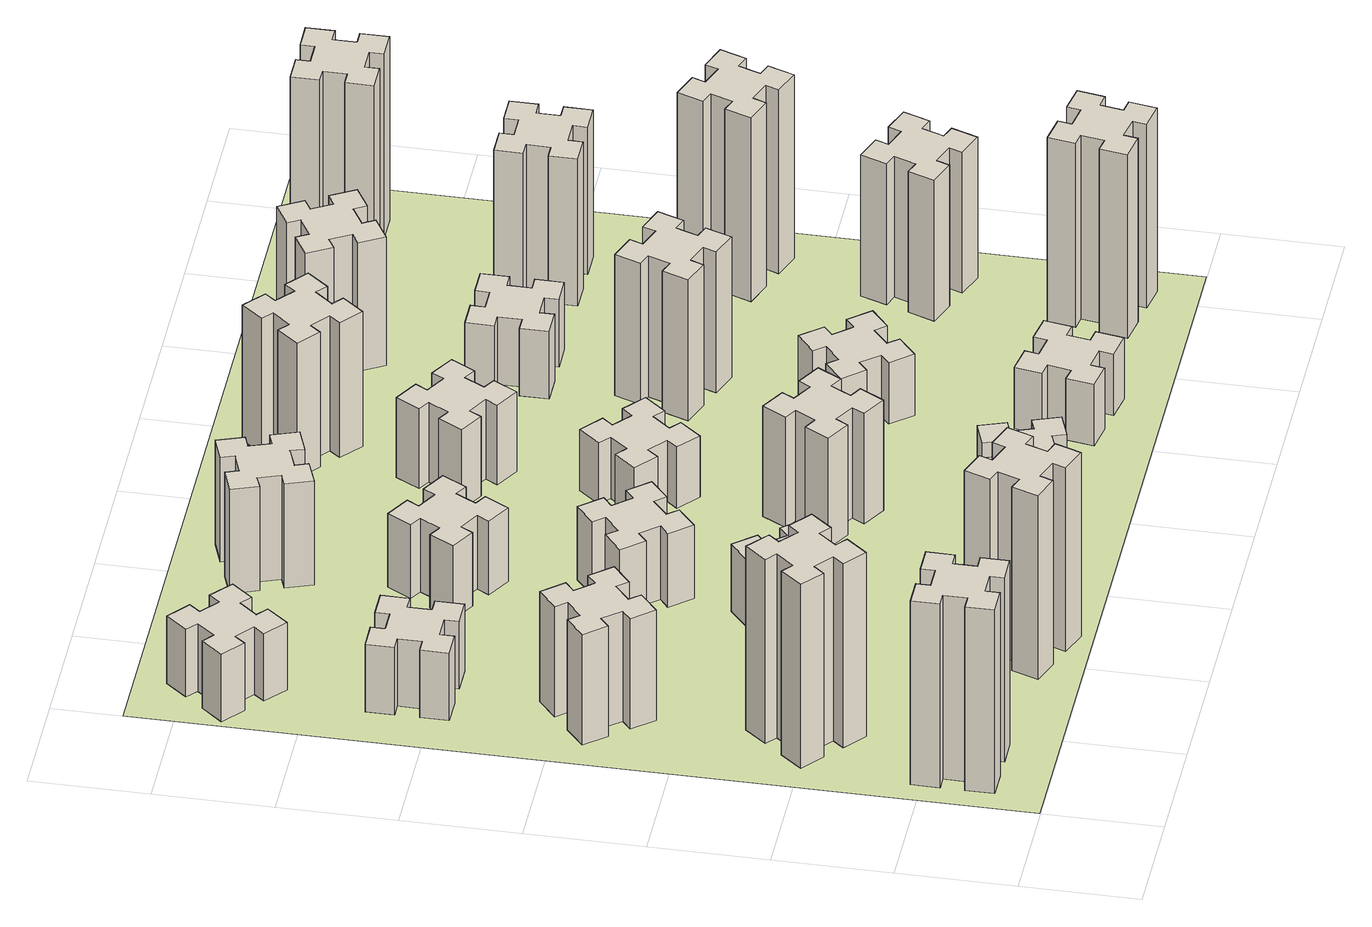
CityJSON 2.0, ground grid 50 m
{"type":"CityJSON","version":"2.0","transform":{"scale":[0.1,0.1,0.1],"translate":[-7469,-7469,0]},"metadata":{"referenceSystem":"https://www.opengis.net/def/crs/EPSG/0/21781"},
"CityObjects":{
"building1":{"type":"Building","attributes":{"class":"1000","function":"1000","usage":"1000","yearOfConstruction":2016,"roofType":"1000","measuredHeight":90,"storeysAboveGround":30,"storeysBelowGround":0},"geometry":[{"type":"Solid","lod":"1","boundaries":[[[[0,1,2,3,4,5,6,7,8,9,10,11,12,13,14,15,16,17,18,19]],[[17,16,20,21]],[[16,15,22,20]],[[15,14,23,22]],[[14,13,24,23]],[[13,12,25,24]],[[12,11,26,25]],[[11,10,27,26]],[[10,9,28,27]],[[9,8,29,28]],[[8,7,30,29]],[[7,6,31,30]],[[6,5,32,31]],[[5,4,33,32]],[[4,3,34,33]],[[3,2,35,34]],[[2,1,36,35]],[[1,0,37,36]],[[0,19,38,37]],[[19,18,39,38]],[[18,17,21,39]],[[24,25,26,27,28,29,30,31,32,33,34,35,36,37,38,39,21,20,22,23]]]]}]},
"building2":{"type":"Building","attributes":{"class":"1000","function":"1000","usage":"1000","yearOfConstruction":2016,"roofType":"1000","measuredHeight":90,"storeysAboveGround":30,"storeysBelowGround":0},"geometry":[{"type":"Solid","lod":"1","boundaries":[[[[40,41,42,43,44,45,46,47,48,49,50,51,52,53,54,55,56,57,58,59]],[[57,56,60,61]],[[56,55,62,60]],[[55,54,63,62]],[[54,53,64,63]],[[53,52,65,64]],[[52,51,66,65]],[[51,50,67,66]],[[50,49,68,67]],[[49,48,69,68]],[[48,47,70,69]],[[47,46,71,70]],[[46,45,72,71]],[[45,44,73,72]],[[44,43,74,73]],[[43,42,75,74]],[[42,41,76,75]],[[41,40,77,76]],[[40,59,78,77]],[[59,58,79,78]],[[58,57,61,79]],[[64,65,66,67,68,69,70,71,72,73,74,75,76,77,78,79,61,60,62,63]]]]}]},
"building3":{"type":"Building","attributes":{"class":"1000","function":"1000","usage":"1000","yearOfConstruction":2016,"roofType":"1000","measuredHeight":54,"storeysAboveGround":30,"storeysBelowGround":0},"geometry":[{"type":"Solid","lod":"1","boundaries":[[[[80,81,82,83,84,85,86,87,88,89,90,91,92,93,94,95,96,97,98,99]],[[97,96,100,101]],[[96,95,102,100]],[[95,94,103,102]],[[94,93,104,103]],[[93,92,105,104]],[[92,91,106,105]],[[91,90,107,106]],[[90,89,108,107]],[[89,88,109,108]],[[88,87,110,109]],[[87,86,111,110]],[[86,85,112,111]],[[85,84,113,112]],[[84,83,114,113]],[[83,82,115,114]],[[82,81,116,115]],[[81,80,117,116]],[[80,99,118,117]],[[99,98,119,118]],[[98,97,101,119]],[[104,105,106,107,108,109,110,111,112,113,114,115,116,117,118,119,101,100,102,103]]]]}]},
"building4":{"type":"Building","attributes":{"class":"1000","function":"1000","usage":"1000","yearOfConstruction":2016,"roofType":"1000","measuredHeight":33,"storeysAboveGround":30,"storeysBelowGround":0},"geometry":[{"type":"Solid","lod":"1","boundaries":[[[[120,121,122,123,124,125,126,127,128,129,130,131,132,133,134,135,136,137,138,139]],[[137,136,140,141]],[[136,135,142,140]],[[135,134,143,142]],[[134,133,144,143]],[[133,132,145,144]],[[132,131,146,145]],[[131,130,147,146]],[[130,129,148,147]],[[129,128,149,148]],[[128,127,150,149]],[[127,126,151,150]],[[126,125,152,151]],[[125,124,153,152]],[[124,123,154,153]],[[123,122,155,154]],[[122,121,156,155]],[[121,120,157,156]],[[120,139,158,157]],[[139,138,159,158]],[[138,137,141,159]],[[144,145,146,147,148,149,150,151,152,153,154,155,156,157,158,159,141,140,142,143]]]]}]},
"building5":{"type":"Building","attributes":{"class":"1000","function":"1000","usage":"1000","yearOfConstruction":2016,"roofType":"1000","measuredHeight":90,"storeysAboveGround":30,"storeysBelowGround":0},"geometry":[{"type":"Solid","lod":"1","boundaries":[[[[160,161,162,163,164,165,166,167,168,169,170,171,172,173,174,175,176,177,178,179]],[[177,176,180,181]],[[176,175,182,180]],[[175,174,183,182]],[[174,173,184,183]],[[173,172,185,184]],[[172,171,186,185]],[[171,170,187,186]],[[170,169,188,187]],[[169,168,189,188]],[[168,167,190,189]],[[167,166,191,190]],[[166,165,192,191]],[[165,164,193,192]],[[164,163,194,193]],[[163,162,195,194]],[[162,161,196,195]],[[161,160,197,196]],[[160,179,198,197]],[[179,178,199,198]],[[178,177,181,199]],[[184,185,186,187,188,189,190,191,192,193,194,195,196,197,198,199,181,180,182,183]]]]}]},
"building6":{"type":"Building","attributes":{"class":"1000","function":"1000","usage":"1000","yearOfConstruction":2016,"roofType":"1000","measuredHeight":33,"storeysAboveGround":30,"storeysBelowGround":0},"geometry":[{"type":"Solid","lod":"1","boundaries":[[[[200,201,202,203,204,205,206,207,208,209,210,211,212,213,214,215,216,217,218,219]],[[217,216,220,221]],[[216,215,222,220]],[[215,214,223,222]],[[214,213,224,223]],[[213,212,225,224]],[[212,211,226,225]],[[211,210,227,226]],[[210,209,228,227]],[[209,208,229,228]],[[208,207,230,229]],[[207,206,231,230]],[[206,205,232,231]],[[205,204,233,232]],[[204,203,234,233]],[[203,202,235,234]],[[202,201,236,235]],[[201,200,237,236]],[[200,219,238,237]],[[219,218,239,238]],[[218,217,221,239]],[[224,225,226,227,228,229,230,231,232,233,234,235,236,237,238,239,221,220,222,223]]]]}]},
"building7":{"type":"Building","attributes":{"class":"1000","function":"1000","usage":"1000","yearOfConstruction":2016,"roofType":"1000","measuredHeight":33,"storeysAboveGround":30,"storeysBelowGround":0},"geometry":[{"type":"Solid","lod":"1","boundaries":[[[[240,241,242,243,244,245,246,247,248,249,250,251,252,253,254,255,256,257,258,259]],[[257,256,260,261]],[[256,255,262,260]],[[255,254,263,262]],[[254,253,264,263]],[[253,252,265,264]],[[252,251,266,265]],[[251,250,267,266]],[[250,249,268,267]],[[249,248,269,268]],[[248,247,270,269]],[[247,246,271,270]],[[246,245,272,271]],[[245,244,273,272]],[[244,243,274,273]],[[243,242,275,274]],[[242,241,276,275]],[[241,240,277,276]],[[240,259,278,277]],[[259,258,279,278]],[[258,257,261,279]],[[264,265,266,267,268,269,270,271,272,273,274,275,276,277,278,279,261,260,262,263]]]]}]},
"building8":{"type":"Building","attributes":{"class":"1000","function":"1000","usage":"1000","yearOfConstruction":2016,"roofType":"1000","measuredHeight":36,"storeysAboveGround":30,"storeysBelowGround":0},"geometry":[{"type":"Solid","lod":"1","boundaries":[[[[280,281,282,283,284,285,286,287,288,289,290,291,292,293,294,295,296,297,298,299]],[[297,296,300,301]],[[296,295,302,300]],[[295,294,303,302]],[[294,293,304,303]],[[293,292,305,304]],[[292,291,306,305]],[[291,290,307,306]],[[290,289,308,307]],[[289,288,309,308]],[[288,287,310,309]],[[287,286,311,310]],[[286,285,312,311]],[[285,284,313,312]],[[284,283,314,313]],[[283,282,315,314]],[[282,281,316,315]],[[281,280,317,316]],[[280,299,318,317]],[[299,298,319,318]],[[298,297,301,319]],[[304,305,306,307,308,309,310,311,312,313,314,315,316,317,318,319,301,300,302,303]]]]}]},
"building9":{"type":"Building","attributes":{"class":"1000","function":"1000","usage":"1000","yearOfConstruction":2016,"roofType":"1000","measuredHeight":51,"storeysAboveGround":30,"storeysBelowGround":0},"geometry":[{"type":"Solid","lod":"1","boundaries":[[[[320,321,322,323,324,325,326,327,328,329,330,331,332,333,334,335,336,337,338,339]],[[337,336,340,341]],[[336,335,342,340]],[[335,334,343,342]],[[334,333,344,343]],[[333,332,345,344]],[[332,331,346,345]],[[331,330,347,346]],[[330,329,348,347]],[[329,328,349,348]],[[328,327,350,349]],[[327,326,351,350]],[[326,325,352,351]],[[325,324,353,352]],[[324,323,354,353]],[[323,322,355,354]],[[322,321,356,355]],[[321,320,357,356]],[[320,339,358,357]],[[339,338,359,358]],[[338,337,341,359]],[[344,345,346,347,348,349,350,351,352,353,354,355,356,357,358,359,341,340,342,343]]]]}]},
"building10":{"type":"Building","attributes":{"class":"1000","function":"1000","usage":"1000","yearOfConstruction":2016,"roofType":"1000","measuredHeight":36,"storeysAboveGround":30,"storeysBelowGround":0},"geometry":[{"type":"Solid","lod":"1","boundaries":[[[[360,361,362,363,364,365,366,367,368,369,370,371,372,373,374,375,376,377,378,379]],[[377,376,380,381]],[[376,375,382,380]],[[375,374,383,382]],[[374,373,384,383]],[[373,372,385,384]],[[372,371,386,385]],[[371,370,387,386]],[[370,369,388,387]],[[369,368,389,388]],[[368,367,390,389]],[[367,366,391,390]],[[366,365,392,391]],[[365,364,393,392]],[[364,363,394,393]],[[363,362,395,394]],[[362,361,396,395]],[[361,360,397,396]],[[360,379,398,397]],[[379,378,399,398]],[[378,377,381,399]],[[384,385,386,387,388,389,390,391,392,393,394,395,396,397,398,399,381,380,382,383]]]]}]},
"building11":{"type":"Building","attributes":{"class":"1000","function":"1000","usage":"1000","yearOfConstruction":2016,"roofType":"1000","measuredHeight":51,"storeysAboveGround":30,"storeysBelowGround":0},"geometry":[{"type":"Solid","lod":"1","boundaries":[[[[400,401,402,403,404,405,406,407,408,409,410,411,412,413,414,415,416,417,418,419]],[[417,416,420,421]],[[416,415,422,420]],[[415,414,423,422]],[[414,413,424,423]],[[413,412,425,424]],[[412,411,426,425]],[[411,410,427,426]],[[410,409,428,427]],[[409,408,429,428]],[[408,407,430,429]],[[407,406,431,430]],[[406,405,432,431]],[[405,404,433,432]],[[404,403,434,433]],[[403,402,435,434]],[[402,401,436,435]],[[401,400,437,436]],[[400,419,438,437]],[[419,418,439,438]],[[418,417,421,439]],[[424,425,426,427,428,429,430,431,432,433,434,435,436,437,438,439,421,420,422,423]]]]}]},
"building12":{"type":"Building","attributes":{"class":"1000","function":"1000","usage":"1000","yearOfConstruction":2016,"roofType":"1000","measuredHeight":54,"storeysAboveGround":30,"storeysBelowGround":0},"geometry":[{"type":"Solid","lod":"1","boundaries":[[[[440,441,442,443,444,445,446,447,448,449,450,451,452,453,454,455,456,457,458,459]],[[457,456,460,461]],[[456,455,462,460]],[[455,454,463,462]],[[454,453,464,463]],[[453,452,465,464]],[[452,451,466,465]],[[451,450,467,466]],[[450,449,468,467]],[[449,448,469,468]],[[448,447,470,469]],[[447,446,471,470]],[[446,445,472,471]],[[445,444,473,472]],[[444,443,474,473]],[[443,442,475,474]],[[442,441,476,475]],[[441,440,477,476]],[[440,459,478,477]],[[459,458,479,478]],[[458,457,461,479]],[[464,465,466,467,468,469,470,471,472,473,474,475,476,477,478,479,461,460,462,463]]]]}]},
"building13":{"type":"Building","attributes":{"class":"1000","function":"1000","usage":"1000","yearOfConstruction":2016,"roofType":"1000","measuredHeight":30,"storeysAboveGround":30,"storeysBelowGround":0},"geometry":[{"type":"Solid","lod":"1","boundaries":[[[[480,481,482,483,484,485,486,487,488,489,490,491,492,493,494,495,496,497,498,499]],[[497,496,500,501]],[[496,495,502,500]],[[495,494,503,502]],[[494,493,504,503]],[[493,492,505,504]],[[492,491,506,505]],[[491,490,507,506]],[[490,489,508,507]],[[489,488,509,508]],[[488,487,510,509]],[[487,486,511,510]],[[486,485,512,511]],[[485,484,513,512]],[[484,483,514,513]],[[483,482,515,514]],[[482,481,516,515]],[[481,480,517,516]],[[480,499,518,517]],[[499,498,519,518]],[[498,497,501,519]],[[504,505,506,507,508,509,510,511,512,513,514,515,516,517,518,519,501,500,502,503]]]]}]},
"building14":{"type":"Building","attributes":{"class":"1000","function":"1000","usage":"1000","yearOfConstruction":2016,"roofType":"1000","measuredHeight":39,"storeysAboveGround":30,"storeysBelowGround":0},"geometry":[{"type":"Solid","lod":"1","boundaries":[[[[520,521,522,523,524,525,526,527,528,529,530,531,532,533,534,535,536,537,538,539]],[[537,536,540,541]],[[536,535,542,540]],[[535,534,543,542]],[[534,533,544,543]],[[533,532,545,544]],[[532,531,546,545]],[[531,530,547,546]],[[530,529,548,547]],[[529,528,549,548]],[[528,527,550,549]],[[527,526,551,550]],[[526,525,552,551]],[[525,524,553,552]],[[524,523,554,553]],[[523,522,555,554]],[[522,521,556,555]],[[521,520,557,556]],[[520,539,558,557]],[[539,538,559,558]],[[538,537,541,559]],[[544,545,546,547,548,549,550,551,552,553,554,555,556,557,558,559,541,540,542,543]]]]}]},
"building15":{"type":"Building","attributes":{"class":"1000","function":"1000","usage":"1000","yearOfConstruction":2016,"roofType":"1000","measuredHeight":30,"storeysAboveGround":30,"storeysBelowGround":0},"geometry":[{"type":"Solid","lod":"1","boundaries":[[[[560,561,562,563,564,565,566,567,568,569,570,571,572,573,574,575,576,577,578,579]],[[577,576,580,581]],[[576,575,582,580]],[[575,574,583,582]],[[574,573,584,583]],[[573,572,585,584]],[[572,571,586,585]],[[571,570,587,586]],[[570,569,588,587]],[[569,568,589,588]],[[568,567,590,589]],[[567,566,591,590]],[[566,565,592,591]],[[565,564,593,592]],[[564,563,594,593]],[[563,562,595,594]],[[562,561,596,595]],[[561,560,597,596]],[[560,579,598,597]],[[579,578,599,598]],[[578,577,581,599]],[[584,585,586,587,588,589,590,591,592,593,594,595,596,597,598,599,581,580,582,583]]]]}]},
"building16":{"type":"Building","attributes":{"class":"1000","function":"1000","usage":"1000","yearOfConstruction":2016,"roofType":"1000","measuredHeight":66,"storeysAboveGround":30,"storeysBelowGround":0},"geometry":[{"type":"Solid","lod":"1","boundaries":[[[[600,601,602,603,604,605,606,607,608,609,610,611,612,613,614,615,616,617,618,619]],[[617,616,620,621]],[[616,615,622,620]],[[615,614,623,622]],[[614,613,624,623]],[[613,612,625,624]],[[612,611,626,625]],[[611,610,627,626]],[[610,609,628,627]],[[609,608,629,628]],[[608,607,630,629]],[[607,606,631,630]],[[606,605,632,631]],[[605,604,633,632]],[[604,603,634,633]],[[603,602,635,634]],[[602,601,636,635]],[[601,600,637,636]],[[600,619,638,637]],[[619,618,639,638]],[[618,617,621,639]],[[624,625,626,627,628,629,630,631,632,633,634,635,636,637,638,639,621,620,622,623]]]]}]},
"building17":{"type":"Building","attributes":{"class":"1000","function":"1000","usage":"1000","yearOfConstruction":2016,"roofType":"1000","measuredHeight":30,"storeysAboveGround":30,"storeysBelowGround":0},"geometry":[{"type":"Solid","lod":"1","boundaries":[[[[640,641,642,643,644,645,646,647,648,649,650,651,652,653,654,655,656,657,658,659]],[[657,656,660,661]],[[656,655,662,660]],[[655,654,663,662]],[[654,653,664,663]],[[653,652,665,664]],[[652,651,666,665]],[[651,650,667,666]],[[650,649,668,667]],[[649,648,669,668]],[[648,647,670,669]],[[647,646,671,670]],[[646,645,672,671]],[[645,644,673,672]],[[644,643,674,673]],[[643,642,675,674]],[[642,641,676,675]],[[641,640,677,676]],[[640,659,678,677]],[[659,658,679,678]],[[658,657,661,679]],[[664,665,666,667,668,669,670,671,672,673,674,675,676,677,678,679,661,660,662,663]]]]}]},
"building18":{"type":"Building","attributes":{"class":"1000","function":"1000","usage":"1000","yearOfConstruction":2016,"roofType":"1000","measuredHeight":69,"storeysAboveGround":30,"storeysBelowGround":0},"geometry":[{"type":"Solid","lod":"1","boundaries":[[[[680,681,682,683,684,685,686,687,688,689,690,691,692,693,694,695,696,697,698,699]],[[697,696,700,701]],[[696,695,702,700]],[[695,694,703,702]],[[694,693,704,703]],[[693,692,705,704]],[[692,691,706,705]],[[691,690,707,706]],[[690,689,708,707]],[[689,688,709,708]],[[688,687,710,709]],[[687,686,711,710]],[[686,685,712,711]],[[685,684,713,712]],[[684,683,714,713]],[[683,682,715,714]],[[682,681,716,715]],[[681,680,717,716]],[[680,699,718,717]],[[699,698,719,718]],[[698,697,701,719]],[[704,705,706,707,708,709,710,711,712,713,714,715,716,717,718,719,701,700,702,703]]]]}]},
"building19":{"type":"Building","attributes":{"class":"1000","function":"1000","usage":"1000","yearOfConstruction":2016,"roofType":"1000","measuredHeight":33,"storeysAboveGround":30,"storeysBelowGround":0},"geometry":[{"type":"Solid","lod":"1","boundaries":[[[[720,721,722,723,724,725,726,727,728,729,730,731,732,733,734,735,736,737,738,739]],[[737,736,740,741]],[[736,735,742,740]],[[735,734,743,742]],[[734,733,744,743]],[[733,732,745,744]],[[732,731,746,745]],[[731,730,747,746]],[[730,729,748,747]],[[729,728,749,748]],[[728,727,750,749]],[[727,726,751,750]],[[726,725,752,751]],[[725,724,753,752]],[[724,723,754,753]],[[723,722,755,754]],[[722,721,756,755]],[[721,720,757,756]],[[720,739,758,757]],[[739,738,759,758]],[[738,737,741,759]],[[744,745,746,747,748,749,750,751,752,753,754,755,756,757,758,759,741,740,742,743]]]]}]},
"building20":{"type":"Building","attributes":{"class":"1000","function":"1000","usage":"1000","yearOfConstruction":2016,"roofType":"1000","measuredHeight":90,"storeysAboveGround":30,"storeysBelowGround":0},"geometry":[{"type":"Solid","lod":"1","boundaries":[[[[760,761,762,763,764,765,766,767,768,769,770,771,772,773,774,775,776,777,778,779]],[[777,776,780,781]],[[776,775,782,780]],[[775,774,783,782]],[[774,773,784,783]],[[773,772,785,784]],[[772,771,786,785]],[[771,770,787,786]],[[770,769,788,787]],[[769,768,789,788]],[[768,767,790,789]],[[767,766,791,790]],[[766,765,792,791]],[[765,764,793,792]],[[764,763,794,793]],[[763,762,795,794]],[[762,761,796,795]],[[761,760,797,796]],[[760,779,798,797]],[[779,778,799,798]],[[778,777,781,799]],[[784,785,786,787,788,789,790,791,792,793,794,795,796,797,798,799,781,780,782,783]]]]}]},
"building21":{"type":"Building","attributes":{"class":"1000","function":"1000","usage":"1000","yearOfConstruction":2016,"roofType":"1000","measuredHeight":63,"storeysAboveGround":30,"storeysBelowGround":0},"geometry":[{"type":"Solid","lod":"1","boundaries":[[[[800,801,802,803,804,805,806,807,808,809,810,811,812,813,814,815,816,817,818,819]],[[817,816,820,821]],[[816,815,822,820]],[[815,814,823,822]],[[814,813,824,823]],[[813,812,825,824]],[[812,811,826,825]],[[811,810,827,826]],[[810,809,828,827]],[[809,808,829,828]],[[808,807,830,829]],[[807,806,831,830]],[[806,805,832,831]],[[805,804,833,832]],[[804,803,834,833]],[[803,802,835,834]],[[802,801,836,835]],[[801,800,837,836]],[[800,819,838,837]],[[819,818,839,838]],[[818,817,821,839]],[[824,825,826,827,828,829,830,831,832,833,834,835,836,837,838,839,821,820,822,823]]]]}]},
"building22":{"type":"Building","attributes":{"class":"1000","function":"1000","usage":"1000","yearOfConstruction":2016,"roofType":"1000","measuredHeight":69,"storeysAboveGround":30,"storeysBelowGround":0},"geometry":[{"type":"Solid","lod":"1","boundaries":[[[[840,841,842,843,844,845,846,847,848,849,850,851,852,853,854,855,856,857,858,859]],[[857,856,860,861]],[[856,855,862,860]],[[855,854,863,862]],[[854,853,864,863]],[[853,852,865,864]],[[852,851,866,865]],[[851,850,867,866]],[[850,849,868,867]],[[849,848,869,868]],[[848,847,870,869]],[[847,846,871,870]],[[846,845,872,871]],[[845,844,873,872]],[[844,843,874,873]],[[843,842,875,874]],[[842,841,876,875]],[[841,840,877,876]],[[840,859,878,877]],[[859,858,879,878]],[[858,857,861,879]],[[864,865,866,867,868,869,870,871,872,873,874,875,876,877,878,879,861,860,862,863]]]]}]},
"building23":{"type":"Building","attributes":{"class":"1000","function":"1000","usage":"1000","yearOfConstruction":2016,"roofType":"1000","measuredHeight":90,"storeysAboveGround":30,"storeysBelowGround":0},"geometry":[{"type":"Solid","lod":"1","boundaries":[[[[880,881,882,883,884,885,886,887,888,889,890,891,892,893,894,895,896,897,898,899]],[[897,896,900,901]],[[896,895,902,900]],[[895,894,903,902]],[[894,893,904,903]],[[893,892,905,904]],[[892,891,906,905]],[[891,890,907,906]],[[890,889,908,907]],[[889,888,909,908]],[[888,887,910,909]],[[887,886,911,910]],[[886,885,912,911]],[[885,884,913,912]],[[884,883,914,913]],[[883,882,915,914]],[[882,881,916,915]],[[881,880,917,916]],[[880,899,918,917]],[[899,898,919,918]],[[898,897,901,919]],[[904,905,906,907,908,909,910,911,912,913,914,915,916,917,918,919,901,900,902,903]]]]}]},
"building24":{"type":"Building","attributes":{"class":"1000","function":"1000","usage":"1000","yearOfConstruction":2016,"roofType":"1000","measuredHeight":72,"storeysAboveGround":30,"storeysBelowGround":0},"geometry":[{"type":"Solid","lod":"1","boundaries":[[[[920,921,922,923,924,925,926,927,928,929,930,931,932,933,934,935,936,937,938,939]],[[937,936,940,941]],[[936,935,942,940]],[[935,934,943,942]],[[934,933,944,943]],[[933,932,945,944]],[[932,931,946,945]],[[931,930,947,946]],[[930,929,948,947]],[[929,928,949,948]],[[928,927,950,949]],[[927,926,951,950]],[[926,925,952,951]],[[925,924,953,952]],[[924,923,954,953]],[[923,922,955,954]],[[922,921,956,955]],[[921,920,957,956]],[[920,939,958,957]],[[939,938,959,958]],[[938,937,941,959]],[[944,945,946,947,948,949,950,951,952,953,954,955,956,957,958,959,941,940,942,943]]]]}]},
"building25":{"type":"Building","attributes":{"class":"1000","function":"1000","usage":"1000","yearOfConstruction":2016,"roofType":"1000","measuredHeight":90,"storeysAboveGround":30,"storeysBelowGround":0},"geometry":[{"type":"Solid","lod":"1","boundaries":[[[[960,961,962,963,964,965,966,967,968,969,970,971,972,973,974,975,976,977,978,979]],[[977,976,980,981]],[[976,975,982,980]],[[975,974,983,982]],[[974,973,984,983]],[[973,972,985,984]],[[972,971,986,985]],[[971,970,987,986]],[[970,969,988,987]],[[969,968,989,988]],[[968,967,990,989]],[[967,966,991,990]],[[966,965,992,991]],[[965,964,993,992]],[[964,963,994,993]],[[963,962,995,994]],[[962,961,996,995]],[[961,960,997,996]],[[960,979,998,997]],[[979,978,999,998]],[[978,977,981,999]],[[984,985,986,987,988,989,990,991,992,993,994,995,996,997,998,999,981,980,982,983]]]]}]},
"landuse1":{"type":"LandUse","attributes":{"name":"plot1","function":"1010"},"geometry":[{"type":"MultiSurface","lod":"1","boundaries":[[[1000,1001,1002,1003]]]}]}
},
"vertices":[
[165,425,0],[165,325,0],[105,325,0],[105,205,0],[225,205,0],[225,265,0],[325,265,0],[325,205,0],[445,205,0],[445,325,0],[385,325,0],[385,425,0],[445,425,0],[445,545,0],[325,545,0],[325,485,0],[225,485,0],[225,545,0],[105,545,0],[105,425,0],[225,485,900],[225,545,900],[325,485,900],[325,545,900],[445,545,900],[445,425,900],[385,425,900],[385,325,900],[445,325,900],[445,205,900],[325,205,900],[325,265,900],[225,265,900],[225,205,900],[105,205,900],[105,325,900],[165,325,900],[165,425,900],[105,425,900],[105,545,900],
[484,1067,0],[408,1132,0],[446,1178,0],[354,1255,0],[277,1163,0],[323,1124,0],[259,1048,0],[213,1086,0],[136,994,0],[228,917,0],[266,963,0],[343,899,0],[304,853,0],[396,776,0],[473,868,0],[427,906,0],[492,983,0],[538,944,0],[615,1036,0],[523,1113,0],[492,983,900],[538,944,900],[427,906,900],[473,868,900],[396,776,900],[304,853,900],[343,899,900],[266,963,900],[228,917,900],[136,994,900],[213,1086,900],[259,1048,900],[323,1124,900],[277,1163,900],[354,1255,900],[446,1178,900],[408,1132,900],[484,1067,900],[523,1113,900],[615,1036,900],
[492,1888,0],[427,1964,0],[473,2003,0],[396,2095,0],[304,2018,0],[343,1972,0],[266,1907,0],[228,1953,0],[136,1876,0],[213,1784,0],[259,1823,0],[323,1746,0],[277,1708,0],[354,1616,0],[446,1693,0],[408,1739,0],[484,1803,0],[523,1757,0],[615,1834,0],[538,1926,0],[484,1803,540],[523,1757,540],[408,1739,540],[446,1693,540],[354,1616,540],[277,1708,540],[323,1746,540],[259,1823,540],[213,1784,540],[136,1876,540],[228,1953,540],[266,1907,540],[343,1972,540],[304,2018,540],[396,2095,540],[473,2003,540],[427,1964,540],[492,1888,540],[538,1926,540],[615,1834,540],
[485,2545,0],[485,2645,0],[545,2645,0],[545,2765,0],[425,2765,0],[425,2705,0],[325,2705,0],[325,2765,0],[205,2765,0],[205,2645,0],[265,2645,0],[265,2545,0],[205,2545,0],[205,2425,0],[325,2425,0],[325,2485,0],[425,2485,0],[425,2425,0],[545,2425,0],[545,2545,0],[425,2485,330],[425,2425,330],[325,2485,330],[325,2425,330],[205,2425,330],[205,2545,330],[265,2545,330],[265,2645,330],[205,2645,330],[205,2765,330],[325,2765,330],[325,2705,330],[425,2705,330],[425,2765,330],[545,2765,330],[545,2645,330],[485,2645,330],[485,2545,330],[545,2545,330],[545,2425,330],
[1029,360,0],[995,266,0],[939,287,0],[897,174,0],[1010,133,0],[1031,189,0],[1125,155,0],[1104,99,0],[1217,57,0],[1258,170,0],[1202,191,0],[1236,285,0],[1292,264,0],[1333,377,0],[1220,418,0],[1200,362,0],[1106,396,0],[1127,452,0],[1014,493,0],[973,380,0],[1106,396,900],[1127,452,900],[1200,362,900],[1220,418,900],[1333,377,900],[1292,264,900],[1236,285,900],[1202,191,900],[1258,170,900],[1217,57,900],[1104,99,900],[1125,155,900],[1031,189,900],[1010,133,900],[897,174,900],[939,287,900],[995,266,900],[1029,360,900],[973,380,900],[1014,493,900],
[384,3387,0],[308,3452,0],[346,3498,0],[254,3575,0],[177,3483,0],[223,3444,0],[159,3368,0],[113,3406,0],[36,3314,0],[128,3237,0],[166,3283,0],[243,3219,0],[204,3173,0],[296,3096,0],[373,3188,0],[327,3226,0],[392,3303,0],[438,3264,0],[515,3356,0],[423,3433,0],[392,3303,330],[438,3264,330],[327,3226,330],[373,3188,330],[296,3096,330],[204,3173,330],[243,3219,330],[166,3283,330],[128,3237,330],[36,3314,330],[113,3406,330],[159,3368,330],[223,3444,330],[177,3483,330],[254,3575,330],[346,3498,330],[308,3452,330],[384,3387,330],[423,3433,330],[515,3356,330],
[1083,1332,0],[1006,1267,0],[968,1313,0],[876,1236,0],[953,1144,0],[999,1183,0],[1063,1106,0],[1017,1068,0],[1094,976,0],[1186,1053,0],[1148,1099,0],[1224,1163,0],[1263,1117,0],[1355,1194,0],[1278,1286,0],[1232,1248,0],[1167,1324,0],[1213,1363,0],[1136,1455,0],[1044,1378,0],[1167,1324,330],[1213,1363,330],[1232,1248,330],[1278,1286,330],[1355,1194,330],[1263,1117,330],[1224,1163,330],[1148,1099,330],[1186,1053,330],[1094,976,330],[1017,1068,330],[1063,1106,330],[999,1183,330],[953,1144,330],[876,1236,330],[968,1313,330],[1006,1267,330],[1083,1332,330],[1044,1378,330],[1136,1455,330],
[1183,1972,0],[1106,1907,0],[1068,1953,0],[976,1876,0],[1053,1784,0],[1099,1823,0],[1163,1746,0],[1117,1708,0],[1194,1616,0],[1286,1693,0],[1248,1739,0],[1324,1803,0],[1363,1757,0],[1455,1834,0],[1378,1926,0],[1332,1888,0],[1267,1964,0],[1313,2003,0],[1236,2095,0],[1144,2018,0],[1267,1964,360],[1313,2003,360],[1332,1888,360],[1378,1926,360],[1455,1834,360],[1363,1757,360],[1324,1803,360],[1248,1739,360],[1286,1693,360],[1194,1616,360],[1117,1708,360],[1163,1746,360],[1099,1823,360],[1053,1784,360],[976,1876,360],[1068,1953,360],[1106,1907,360],[1183,1972,360],[1144,2018,360],[1236,2095,360],
[1765,496,0],[1671,462,0],[1650,518,0],[1537,477,0],[1579,364,0],[1635,385,0],[1669,291,0],[1613,270,0],[1654,157,0],[1767,199,0],[1746,255,0],[1840,289,0],[1860,233,0],[1973,274,0],[1932,387,0],[1876,366,0],[1842,460,0],[1898,480,0],[1857,593,0],[1744,552,0],[1842,460,510],[1898,480,510],[1876,366,510],[1932,387,510],[1973,274,510],[1860,233,510],[1840,289,510],[1746,255,510],[1767,199,510],[1654,157,510],[1613,270,510],[1669,291,510],[1635,385,510],[1579,364,510],[1537,477,510],[1650,518,510],[1671,462,510],[1765,496,510],[1744,552,510],[1857,593,510],
[1017,2525,0],[1104,2475,0],[1074,2423,0],[1178,2363,0],[1238,2467,0],[1186,2497,0],[1236,2584,0],[1288,2554,0],[1348,2658,0],[1244,2718,0],[1214,2666,0],[1127,2716,0],[1157,2768,0],[1053,2828,0],[993,2724,0],[1045,2694,0],[995,2607,0],[943,2637,0],[883,2533,0],[987,2473,0],[995,2607,360],[943,2637,360],[1045,2694,360],[993,2724,360],[1053,2828,360],[1157,2768,360],[1127,2716,360],[1214,2666,360],[1244,2718,360],[1348,2658,360],[1288,2554,360],[1236,2584,360],[1186,2497,360],[1238,2467,360],[1178,2363,360],[1074,2423,360],[1104,2475,360],[1017,2525,360],[987,2473,360],[883,2533,360],
[1125,3456,0],[1031,3422,0],[1010,3478,0],[897,3437,0],[939,3324,0],[995,3345,0],[1029,3251,0],[973,3230,0],[1014,3117,0],[1127,3159,0],[1106,3215,0],[1200,3249,0],[1220,3193,0],[1333,3234,0],[1292,3347,0],[1236,3326,0],[1202,3420,0],[1258,3440,0],[1217,3553,0],[1104,3512,0],[1202,3420,510],[1258,3440,510],[1236,3326,510],[1292,3347,510],[1333,3234,510],[1220,3193,510],[1200,3249,510],[1106,3215,510],[1127,3159,510],[1014,3117,510],[973,3230,510],[1029,3251,510],[995,3345,510],[939,3324,510],[897,3437,510],[1010,3478,510],[1031,3422,510],[1125,3456,510],[1104,3512,510],[1217,3553,510],
[1954,1286,0],[1867,1336,0],[1897,1388,0],[1793,1448,0],[1733,1344,0],[1785,1314,0],[1735,1227,0],[1683,1257,0],[1623,1153,0],[1727,1093,0],[1757,1145,0],[1844,1095,0],[1814,1043,0],[1918,983,0],[1978,1087,0],[1926,1117,0],[1976,1204,0],[2028,1174,0],[2088,1278,0],[1984,1338,0],[1976,1204,540],[2028,1174,540],[1926,1117,540],[1978,1087,540],[1918,983,540],[1814,1043,540],[1844,1095,540],[1757,1145,540],[1727,1093,540],[1623,1153,540],[1683,1257,540],[1735,1227,540],[1785,1314,540],[1733,1344,540],[1793,1448,540],[1897,1388,540],[1867,1336,540],[1954,1286,540],[1984,1338,540],[2088,1278,540],
[1907,1846,0],[1972,1923,0],[2018,1884,0],[2095,1976,0],[2003,2053,0],[1964,2007,0],[1888,2072,0],[1926,2118,0],[1834,2195,0],[1757,2103,0],[1803,2064,0],[1739,1988,0],[1693,2026,0],[1616,1934,0],[1708,1857,0],[1746,1903,0],[1823,1839,0],[1784,1793,0],[1876,1716,0],[1953,1808,0],[1823,1839,300],[1784,1793,300],[1746,1903,300],[1708,1857,300],[1616,1934,300],[1693,2026,300],[1739,1988,300],[1803,2064,300],[1757,2103,300],[1834,2195,300],[1926,2118,300],[1888,2072,300],[1964,2007,300],[2003,2053,300],[2095,1976,300],[2018,1884,300],[1972,1923,300],[1907,1846,300],[1953,1808,300],[1876,1716,300],
[1926,2597,0],[1976,2684,0],[2028,2654,0],[2088,2758,0],[1984,2818,0],[1954,2766,0],[1867,2816,0],[1897,2868,0],[1793,2928,0],[1733,2824,0],[1785,2794,0],[1735,2707,0],[1683,2737,0],[1623,2633,0],[1727,2573,0],[1757,2625,0],[1844,2575,0],[1814,2523,0],[1918,2463,0],[1978,2567,0],[1844,2575,390],[1814,2523,390],[1757,2625,390],[1727,2573,390],[1623,2633,390],[1683,2737,390],[1735,2707,390],[1785,2794,390],[1733,2824,390],[1793,2928,390],[1897,2868,390],[1867,2816,390],[1954,2766,390],[1984,2818,390],[2088,2758,390],[2028,2654,390],[1976,2684,390],[1926,2597,390],[1978,2567,390],[1918,2463,390],
[2596,444,0],[2578,345,0],[2519,356,0],[2498,237,0],[2617,217,0],[2627,276,0],[2725,258,0],[2715,199,0],[2833,178,0],[2854,297,0],[2795,307,0],[2812,405,0],[2871,395,0],[2892,513,0],[2774,534,0],[2764,475,0],[2665,492,0],[2676,551,0],[2557,572,0],[2537,454,0],[2665,492,300],[2676,551,300],[2764,475,300],[2774,534,300],[2892,513,300],[2871,395,300],[2812,405,300],[2795,307,300],[2854,297,300],[2833,178,300],[2715,199,300],[2725,258,300],[2627,276,300],[2617,217,300],[2498,237,300],[2519,356,300],[2578,345,300],[2596,444,300],[2537,454,300],[2557,572,300],
[1846,3283,0],[1923,3219,0],[1884,3173,0],[1976,3096,0],[2053,3188,0],[2007,3226,0],[2072,3303,0],[2118,3264,0],[2195,3356,0],[2103,3433,0],[2064,3387,0],[1988,3452,0],[2026,3498,0],[1934,3575,0],[1857,3483,0],[1903,3444,0],[1839,3368,0],[1793,3406,0],[1716,3314,0],[1808,3237,0],[1839,3368,660],[1793,3406,660],[1903,3444,660],[1857,3483,660],[1934,3575,660],[2026,3498,660],[1988,3452,660],[2064,3387,660],[2103,3433,660],[2195,3356,660],[2118,3264,660],[2072,3303,660],[2007,3226,660],[2053,3188,660],[1976,3096,660],[1884,3173,660],[1923,3219,660],[1846,3283,660],[1808,3237,660],[1716,3314,660],
[2628,1099,0],[2704,1163,0],[2743,1117,0],[2835,1194,0],[2758,1286,0],[2712,1248,0],[2647,1324,0],[2693,1363,0],[2616,1455,0],[2524,1378,0],[2563,1332,0],[2486,1267,0],[2448,1313,0],[2356,1236,0],[2433,1144,0],[2479,1183,0],[2543,1106,0],[2497,1068,0],[2574,976,0],[2666,1053,0],[2543,1106,300],[2497,1068,300],[2479,1183,300],[2433,1144,300],[2356,1236,300],[2448,1313,300],[2486,1267,300],[2563,1332,300],[2524,1378,300],[2616,1455,300],[2693,1363,300],[2647,1324,300],[2712,1248,300],[2758,1286,300],[2835,1194,300],[2743,1117,300],[2704,1163,300],[2628,1099,300],[2666,1053,300],[2574,976,300],
[2682,1871,0],[2716,1965,0],[2772,1944,0],[2813,2057,0],[2700,2098,0],[2680,2042,0],[2586,2076,0],[2607,2132,0],[2494,2173,0],[2453,2060,0],[2509,2040,0],[2475,1946,0],[2419,1967,0],[2377,1854,0],[2490,1813,0],[2511,1869,0],[2605,1835,0],[2584,1779,0],[2697,1737,0],[2738,1850,0],[2605,1835,690],[2584,1779,690],[2511,1869,690],[2490,1813,690],[2377,1854,690],[2419,1967,690],[2475,1946,690],[2509,2040,690],[2453,2060,690],[2494,2173,690],[2607,2132,690],[2586,2076,690],[2680,2042,690],[2700,2098,690],[2813,2057,690],[2772,1944,690],[2716,1965,690],[2682,1871,690],[2738,1850,690],[2697,1737,690],
[2705,2545,0],[2705,2645,0],[2765,2645,0],[2765,2765,0],[2645,2765,0],[2645,2705,0],[2545,2705,0],[2545,2765,0],[2425,2765,0],[2425,2645,0],[2485,2645,0],[2485,2545,0],[2425,2545,0],[2425,2425,0],[2545,2425,0],[2545,2485,0],[2645,2485,0],[2645,2425,0],[2765,2425,0],[2765,2545,0],[2645,2485,330],[2645,2425,330],[2545,2485,330],[2545,2425,330],[2425,2425,330],[2425,2545,330],[2485,2545,330],[2485,2645,330],[2425,2645,330],[2425,2765,330],[2545,2765,330],[2545,2705,330],[2645,2705,330],[2645,2765,330],[2765,2765,330],[2765,2645,330],[2705,2645,330],[2705,2545,330],[2765,2545,330],[2765,2425,330],
[3504,475,0],[3405,492,0],[3416,551,0],[3297,572,0],[3277,454,0],[3336,444,0],[3318,345,0],[3259,356,0],[3238,237,0],[3357,217,0],[3367,276,0],[3465,258,0],[3455,199,0],[3573,178,0],[3594,297,0],[3535,307,0],[3552,405,0],[3611,395,0],[3632,513,0],[3514,534,0],[3552,405,900],[3611,395,900],[3535,307,900],[3594,297,900],[3573,178,900],[3455,199,900],[3465,258,900],[3367,276,900],[3357,217,900],[3238,237,900],[3259,356,900],[3318,345,900],[3336,444,900],[3277,454,900],[3297,572,900],[3416,551,900],[3405,492,900],[3504,475,900],[3514,534,900],[3632,513,900],
[2716,3347,0],[2666,3434,0],[2718,3464,0],[2658,3568,0],[2554,3508,0],[2584,3456,0],[2497,3406,0],[2467,3458,0],[2363,3398,0],[2423,3294,0],[2475,3324,0],[2525,3237,0],[2473,3207,0],[2533,3103,0],[2637,3163,0],[2607,3215,0],[2694,3265,0],[2724,3213,0],[2828,3273,0],[2768,3377,0],[2694,3265,630],[2724,3213,630],[2607,3215,630],[2637,3163,630],[2533,3103,630],[2473,3207,630],[2525,3237,630],[2475,3324,630],[2423,3294,630],[2363,3398,630],[2467,3458,630],[2497,3406,630],[2584,3456,630],[2554,3508,630],[2658,3568,630],[2718,3464,630],[2666,3434,630],[2716,3347,630],[2768,3377,630],[2828,3273,630],
[3351,1029,0],[3445,995,0],[3424,939,0],[3537,897,0],[3578,1010,0],[3522,1031,0],[3556,1125,0],[3612,1104,0],[3653,1217,0],[3540,1258,0],[3520,1202,0],[3426,1236,0],[3447,1292,0],[3334,1333,0],[3293,1220,0],[3349,1200,0],[3315,1106,0],[3259,1127,0],[3217,1014,0],[3330,973,0],[3315,1106,690],[3259,1127,690],[3349,1200,690],[3293,1220,690],[3334,1333,690],[3447,1292,690],[3426,1236,690],[3520,1202,690],[3540,1258,690],[3653,1217,690],[3612,1104,690],[3556,1125,690],[3522,1031,690],[3578,1010,690],[3537,897,690],[3424,939,690],[3445,995,690],[3351,1029,690],[3330,973,690],[3217,1014,690],
[3520,1942,0],[3426,1976,0],[3447,2032,0],[3334,2073,0],[3293,1960,0],[3349,1940,0],[3315,1846,0],[3259,1867,0],[3217,1754,0],[3330,1713,0],[3351,1769,0],[3445,1735,0],[3424,1679,0],[3537,1637,0],[3578,1750,0],[3522,1771,0],[3556,1865,0],[3612,1844,0],[3653,1957,0],[3540,1998,0],[3556,1865,900],[3612,1844,900],[3522,1771,900],[3578,1750,900],[3537,1637,900],[3424,1679,900],[3445,1735,900],[3351,1769,900],[3330,1713,900],[3217,1754,900],[3259,1867,900],[3315,1846,900],[3349,1940,900],[3293,1960,900],[3334,2073,900],[3447,2032,900],[3426,1976,900],[3520,1942,900],[3540,1998,900],[3653,1957,900],
[3285,2705,0],[3185,2705,0],[3185,2765,0],[3065,2765,0],[3065,2645,0],[3125,2645,0],[3125,2545,0],[3065,2545,0],[3065,2425,0],[3185,2425,0],[3185,2485,0],[3285,2485,0],[3285,2425,0],[3405,2425,0],[3405,2545,0],[3345,2545,0],[3345,2645,0],[3405,2645,0],[3405,2765,0],[3285,2765,0],[3345,2645,720],[3405,2645,720],[3345,2545,720],[3405,2545,720],[3405,2425,720],[3285,2425,720],[3285,2485,720],[3185,2485,720],[3185,2425,720],[3065,2425,720],[3065,2545,720],[3125,2545,720],[3125,2645,720],[3065,2645,720],[3065,2765,720],[3185,2765,720],[3185,2705,720],[3285,2705,720],[3285,2765,720],[3405,2765,720],
[3285,3325,0],[3385,3325,0],[3385,3265,0],[3505,3265,0],[3505,3385,0],[3445,3385,0],[3445,3485,0],[3505,3485,0],[3505,3605,0],[3385,3605,0],[3385,3545,0],[3285,3545,0],[3285,3605,0],[3165,3605,0],[3165,3485,0],[3225,3485,0],[3225,3385,0],[3165,3385,0],[3165,3265,0],[3285,3265,0],[3225,3385,900],[3165,3385,900],[3225,3485,900],[3165,3485,900],[3165,3605,900],[3285,3605,900],[3285,3545,900],[3385,3545,900],[3385,3605,900],[3505,3605,900],[3505,3485,900],[3445,3485,900],[3445,3385,900],[3505,3385,900],[3505,3265,900],[3385,3265,900],[3385,3325,900],[3285,3325,900],[3285,3265,900],[3165,3265,900],
[5,3705,0],[3705,3705,0],[3705,5,0],[5,5,0]
]}
